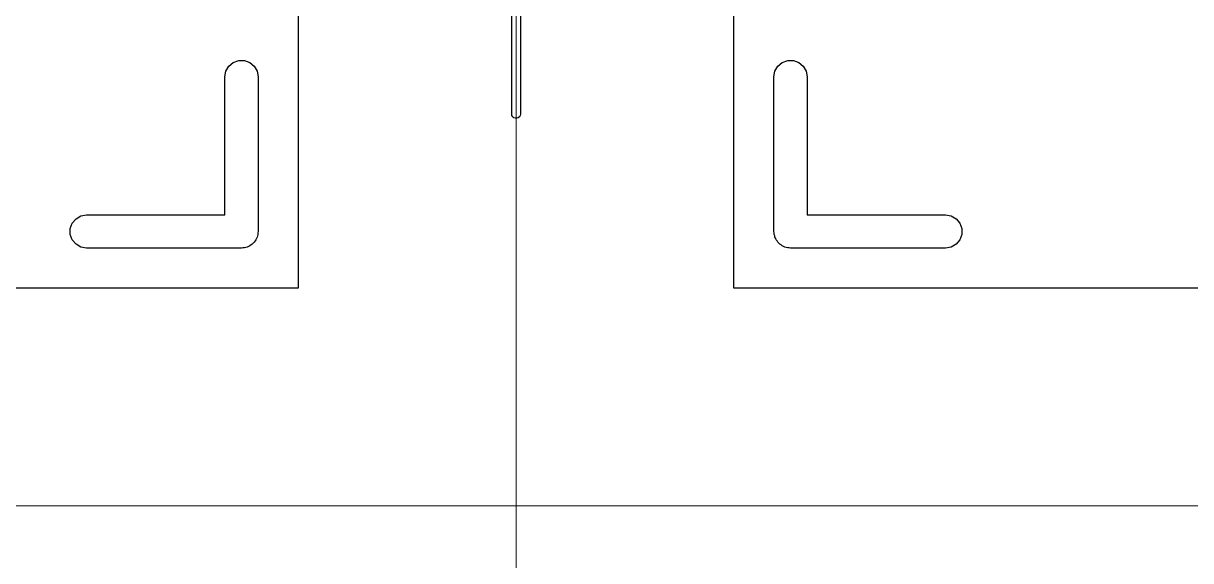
# Model space of a CAD drawing. Header units: millimetres. Extents: x 24 to 200, y 24 to 188.
# Drawn here: x 142.87 to 156.27, y 88.49 to 94.67 of the extents above; entities that cross this region are included whole.
import ezdxf

# ---------------------------------------------------------------- set-up
doc = ezdxf.new("R2010")
doc.units = ezdxf.units.MM
doc.layers.add('3_SwitchPlate', color=6, linetype='Continuous')
doc.layers.add('7_PCBサンプル', color=7, linetype='Continuous')

# ---------------------------------------------------------------- blocks, each defined once
blk = doc.blocks.new('hhskb2-F.SilkS')
at = {"layer": '7_PCBサンプル'}
for p, q in [((132.204, -92.4495), (132.255, -92.407)), ((132.255, -92.407), (132.317, -92.3844)), ((132.317, -92.3844), (132.383, -92.3844)), ((132.383, -92.3844), (132.445, -92.407)), ((132.445, -92.407), (132.496, -92.4495)), ((138.504, -92.4495), (138.555, -92.407)), ((138.555, -92.407), (138.617, -92.3844)), ((138.617, -92.3844), (138.683, -92.3844)), ((138.683, -92.3844), (138.745, -92.407)), ((138.745, -92.407), (138.796, -92.4495)), ((132.159, -92.572), (132.171, -92.5068)), ((132.171, -92.5068), (132.204, -92.4495)), ((132.496, -92.4495), (132.529, -92.5068)), ((132.529, -92.5068), (132.54, -92.572)), ((138.459, -92.572), (138.471, -92.5068)), ((138.471, -92.5068), (138.504, -92.4495)), ((138.796, -92.4495), (138.829, -92.5068)), ((138.829, -92.5068), (138.84, -92.572)), ((132.159, -94.1595), (132.159, -92.572)), ((132.54, -92.572), (132.54, -94.35)), ((138.459, -94.35), (138.459, -92.572)), ((138.84, -92.572), (138.84, -94.1595)), ((130.507, -94.171), (130.572, -94.1595)), ((130.572, -94.1595), (132.159, -94.1595)), ((138.84, -94.1595), (140.428, -94.1595)), ((140.428, -94.1595), (140.493, -94.171)), ((130.384, -94.3169), (130.407, -94.2548)), ((130.407, -94.2548), (130.45, -94.2041)), ((130.45, -94.2041), (130.507, -94.171)), ((140.493, -94.171), (140.55, -94.2041)), ((140.55, -94.2041), (140.593, -94.2548)), ((140.593, -94.2548), (140.616, -94.3169)), ((130.384, -94.3831), (130.384, -94.3169)), ((130.407, -94.4453), (130.384, -94.3831)), ((132.521, -94.4296), (132.515, -94.4453)), ((132.529, -94.4152), (132.521, -94.4296)), ((132.532, -94.3987), (132.529, -94.4152)), ((132.538, -94.3831), (132.532, -94.3987)), ((132.54, -94.35), (132.538, -94.3664)), ((132.538, -94.3664), (132.538, -94.3831)), ((138.462, -94.3664), (138.459, -94.35)), ((138.462, -94.3831), (138.462, -94.3664)), ((138.468, -94.3987), (138.462, -94.3831)), ((138.471, -94.4152), (138.468, -94.3987)), ((138.479, -94.4296), (138.471, -94.4152)), ((138.485, -94.4453), (138.479, -94.4296)), ((140.616, -94.3831), (140.593, -94.4453)), ((140.616, -94.3169), (140.616, -94.3831)), ((130.45, -94.4959), (130.407, -94.4453)), ((130.507, -94.529), (130.45, -94.4959)), ((130.572, -94.5405), (130.507, -94.529)), ((132.35, -94.5405), (130.572, -94.5405)), ((132.366, -94.5376), (132.35, -94.5405)), ((132.383, -94.5376), (132.366, -94.5376)), ((132.399, -94.5319), (132.383, -94.5376)), ((132.415, -94.529), (132.399, -94.5319)), ((132.43, -94.5207), (132.415, -94.529)), ((132.445, -94.515), (132.43, -94.5207)), ((132.458, -94.5043), (132.445, -94.515)), ((132.472, -94.4959), (132.458, -94.5043)), ((132.483, -94.4832), (132.472, -94.4959)), ((132.496, -94.4725), (132.483, -94.4832)), ((132.504, -94.458), (132.496, -94.4725)), ((132.515, -94.4453), (132.504, -94.458)), ((138.496, -94.458), (138.485, -94.4453)), ((138.504, -94.4725), (138.496, -94.458)), ((138.517, -94.4832), (138.504, -94.4725)), ((138.528, -94.4959), (138.517, -94.4832)), ((138.542, -94.5043), (138.528, -94.4959)), ((138.555, -94.515), (138.542, -94.5043)), ((138.57, -94.5207), (138.555, -94.515)), ((138.585, -94.529), (138.57, -94.5207)), ((138.601, -94.5319), (138.585, -94.529)), ((138.617, -94.5376), (138.601, -94.5319)), ((138.634, -94.5376), (138.617, -94.5376)), ((138.65, -94.5405), (138.634, -94.5376)), ((140.428, -94.5405), (138.65, -94.5405)), ((140.493, -94.529), (140.428, -94.5405)), ((140.55, -94.4959), (140.493, -94.529)), ((140.593, -94.4453), (140.55, -94.4959))]:
    blk.add_line(p, q, dxfattribs=at)
blk = doc.blocks.new('hhskb2-F.Fab')
at = {"layer": '7_PCBサンプル'}
for p, q in [((135.45, -93), (135.45, -91.84)), ((135.55, -91.84), (135.55, -93)), ((135.453, -93.0171), (135.45, -93)), ((135.462, -93.0321), (135.453, -93.0171)), ((135.475, -93.0433), (135.462, -93.0321)), ((135.491, -93.0492), (135.475, -93.0433)), ((135.509, -93.0492), (135.491, -93.0492)), ((135.525, -93.0433), (135.509, -93.0492)), ((135.538, -93.0321), (135.525, -93.0433)), ((135.547, -93.0171), (135.538, -93.0321)), ((135.55, -93), (135.547, -93.0171))]:
    blk.add_line(p, q, dxfattribs=at)

msp = doc.modelspace()

# ---------------------------------------------------------------- linework, layer by layer
at = {"layer": '3_SwitchPlate'}
for points in [[(132.025, 91.625), (132.025, 105.625), (146.025, 105.625), (146.025, 91.625)], [(151.025, 91.625), (151.025, 105.625), (165.025, 105.625), (165.025, 91.625)]]:
    msp.add_lwpolyline(points, close=True, dxfattribs=at)
at = {"layer": '7_PCBサンプル', "lineweight": 5, "transparency": 33554687}
for points in [[(129.525, 89.125), (129.525, 108.125), (148.525, 108.125), (148.525, 89.125)], [(148.525, 89.125), (148.525, 108.125), (167.525, 108.125), (167.525, 89.125)], [(129.525, 70.125), (129.525, 89.125), (148.525, 89.125), (148.525, 70.125)], [(148.525, 70.125), (148.525, 89.125), (167.525, 89.125), (167.525, 70.125)]]:
    msp.add_lwpolyline(points, close=True, dxfattribs=at)

# ---------------------------------------------------------------- block references
for name in ['hhskb2-F.SilkS', 'hhskb2-F.Fab']:
    msp.add_blockref(name, (13.025, 186.625))

doc.saveas('drawing.dxf')
